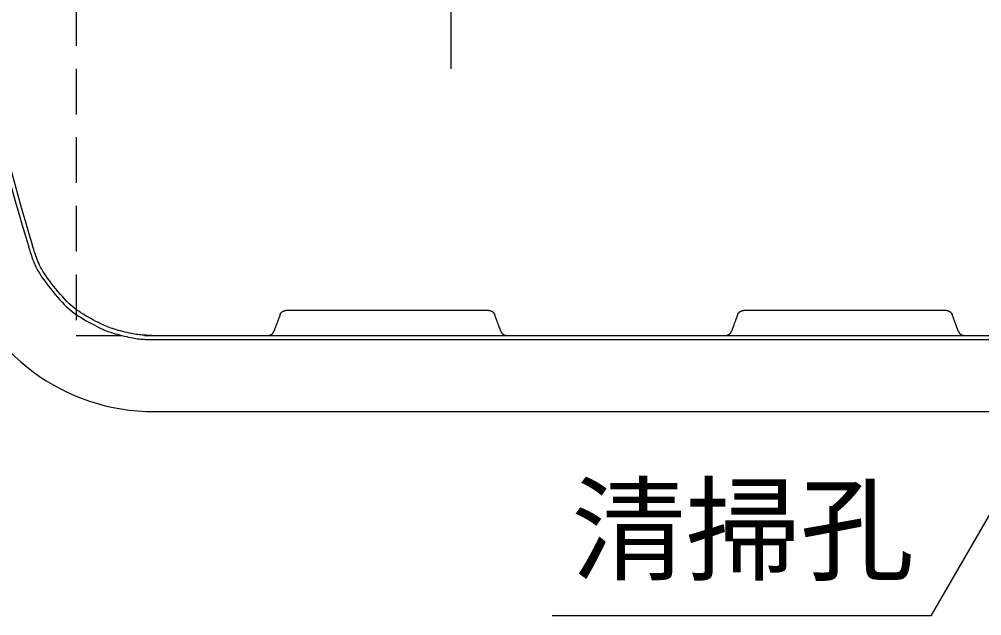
# Model space of a CAD drawing. Units: millimetres, scale not verified. Extents: x -8910 to 8910, y -6308 to 6308.
# Drawn here: x -6413 to -5655, y 68 to 537 of the extents above; entities that cross this region are included whole.
import ezdxf
from ezdxf.enums import TextEntityAlignment as Align

# ---------------------------------------------------------------- set-up
doc = ezdxf.new("R2010")
doc.units = ezdxf.units.MM
doc.header["$LTSCALE"] = 30
doc.linetypes.add('CHAIN1', pattern=[8, 5, -1, 1, -1])
doc.linetypes.add('DASHED1', pattern=[1.8, 1.2, -0.6])
doc.layers.add('0-1_空気管', color=3, linetype='Continuous', lineweight=25)
doc.layers.add('0-2_機器', color=2, linetype='Continuous', lineweight=25)
doc.styles.add('ＭＳ ゴシック', font='')
doc.styles.get('ＭＳ ゴシック').set_extended_font_data('MS Gothic')

msp = doc.modelspace()

# ---------------------------------------------------------------- linework, layer by layer
at = {"layer": '0-1_空気管', "linetype": 'CHAIN1'}
msp.add_line((-6073.09, 1098.44), (-6073.09, 498.44), dxfattribs=at)
at = {"layer": '0-1_空気管'}
for p, q in [((-5382.67, 609.39), (-5695.4, 67.71)), ((-6043.16, 308.05), (-6203, 308.05)), ((-5683.16, 308.05), (-5843, 308.05)), ((-6308.76, 288.44), (-5481.81, 288.44)), ((-6306.71, 228.44), (-3659.47, 228.44)), ((-5695.4, 67.71), (-5993.49, 67.71))]:
    msp.add_line(p, q, dxfattribs=at)
for points in [[(-6405.36, 358.11), (-6404.7, 355.96), (-6404.42, 355.06), (-6404.09, 353.99), (-6403.7, 352.77), (-6403.25, 351.43), (-6402.76, 350), (-6402.22, 348.5), (-6401.63, 346.96), (-6401.01, 345.41), (-6400.34, 343.86), (-6399.62, 342.31), (-6398.82, 340.74), (-6397.94, 339.12), (-6396.96, 337.44), (-6395.86, 335.68), (-6394.63, 333.82), (-6393.24, 331.84), (-6391.7, 329.73), (-6390.03, 327.53), (-6388.25, 325.27), (-6386.42, 322.99), (-6384.55, 320.75), (-6382.68, 318.57), (-6380.85, 316.5), (-6379.08, 314.57), (-6377.41, 312.83), (-6375.81, 311.24), (-6374.26, 309.8), (-6372.71, 308.46), (-6371.15, 307.2), (-6369.54, 306), (-6367.86, 304.82), (-6366.06, 303.64), (-6364.14, 302.44), (-6362.12, 301.23), (-6360.04, 300.03), (-6357.94, 298.85), (-6355.86, 297.72), (-6353.84, 296.65)], [(-6364.22, 306.27), (-6365.96, 307.42), (-6367.59, 308.56), (-6369.15, 309.72), (-6370.67, 310.94), (-6372.16, 312.24), (-6373.67, 313.64), (-6375.22, 315.18), (-6376.84, 316.87), (-6378.54, 318.73), (-6380.32, 320.74), (-6382.13, 322.85), (-6383.94, 325.03), (-6385.72, 327.23), (-6387.44, 329.42), (-6389.06, 331.56), (-6390.56, 333.6), (-6391.9, 335.52), (-6393.1, 337.32), (-6394.16, 339.02), (-6395.11, 340.65), (-6395.96, 342.22), (-6396.73, 343.75), (-6397.43, 345.25), (-6398.08, 346.75), (-6398.69, 348.25), (-6399.26, 349.74), (-6399.78, 351.2), (-6400.26, 352.59), (-6400.69, 353.88), (-6401.07, 355.06), (-6401.39, 356.11), (-6402.29, 359.05)], [(-6308.76, 288.44), (-6309.45, 288.44), (-6310.24, 288.45), (-6311.1, 288.46), (-6312.03, 288.48), (-6313.01, 288.51), (-6314.02, 288.55), (-6315.05, 288.61), (-6316.08, 288.68), (-6317.12, 288.77), (-6318.2, 288.89), (-6319.32, 289.03), (-6320.5, 289.21), (-6321.76, 289.42), (-6323.11, 289.67), (-6324.56, 289.96), (-6326.13, 290.3), (-6327.78, 290.68), (-6329.5, 291.08), (-6331.24, 291.52), (-6332.98, 291.96), (-6334.69, 292.42), (-6336.32, 292.87), (-6337.87, 293.32), (-6339.29, 293.75), (-6340.62, 294.19), (-6341.9, 294.63), (-6343.16, 295.11), (-6344.44, 295.64), (-6345.78, 296.23), (-6347.21, 296.9), (-6348.78, 297.67), (-6350.51, 298.54), (-6352.38, 299.5), (-6354.34, 300.54), (-6356.35, 301.63), (-6358.38, 302.77), (-6360.4, 303.94), (-6362.36, 305.11), (-6364.22, 306.27)], [(-6207.5, 304.79), (-6207.64, 304.42), (-6207.69, 304.27), (-6207.76, 304.09), (-6207.84, 303.88), (-6207.92, 303.65), (-6208.01, 303.41), (-6208.11, 303.15), (-6208.21, 302.88), (-6208.41, 302.33), (-6208.52, 302.06), (-6208.62, 301.77), (-6208.73, 301.47), (-6208.85, 301.15), (-6208.97, 300.82), (-6209.11, 300.46), (-6209.26, 300.06), (-6209.41, 299.64), (-6209.58, 299.19), (-6209.75, 298.72), (-6209.93, 298.24), (-6210.11, 297.77), (-6210.28, 297.3), (-6210.45, 296.85), (-6210.6, 296.43), (-6210.75, 296.04), (-6210.89, 295.67), (-6211.01, 295.33), (-6211.13, 295.02), (-6211.24, 294.72), (-6211.34, 294.43), (-6211.55, 293.88), (-6211.65, 293.61), (-6211.75, 293.35), (-6211.85, 293.08), (-6211.94, 292.84), (-6212.02, 292.61), (-6212.1, 292.4), (-6212.17, 292.22), (-6212.36, 291.7)], [(-6207.5, 304.79), (-6207.46, 304.89), (-6207.45, 304.93), (-6207.43, 304.99), (-6207.41, 305.04), (-6207.38, 305.11), (-6207.35, 305.17), (-6207.32, 305.25), (-6207.26, 305.39), (-6207.22, 305.47), (-6207.18, 305.54), (-6207.14, 305.61), (-6207.09, 305.69), (-6207.04, 305.77), (-6206.98, 305.85), (-6206.91, 305.94), (-6206.84, 306.03), (-6206.76, 306.13), (-6206.67, 306.23), (-6206.58, 306.33), (-6206.39, 306.54), (-6206.29, 306.64), (-6206.2, 306.74), (-6206.1, 306.82), (-6206.02, 306.91), (-6205.94, 306.98), (-6205.86, 307.04), (-6205.78, 307.1), (-6205.7, 307.16), (-6205.62, 307.21), (-6205.54, 307.27), (-6205.45, 307.31), (-6205.36, 307.37), (-6205.26, 307.42), (-6205.16, 307.47), (-6205.06, 307.52), (-6204.96, 307.56), (-6204.86, 307.61), (-6204.77, 307.65), (-6204.69, 307.69)], [(-6204.69, 307.69), (-6204.62, 307.72), (-6204.55, 307.75), (-6204.49, 307.77), (-6204.43, 307.79), (-6204.31, 307.83), (-6204.25, 307.84), (-6204.19, 307.86), (-6204.12, 307.88), (-6204.05, 307.9), (-6203.97, 307.91), (-6203.9, 307.93), (-6203.82, 307.95), (-6203.74, 307.96), (-6203.67, 307.98), (-6203.6, 307.99), (-6203.53, 308), (-6203.42, 308.02), (-6203.32, 308.03), (-6203.27, 308.04), (-6203.22, 308.04), (-6203.18, 308.05), (-6203.13, 308.05), (-6203.09, 308.05), (-6203.04, 308.05), (-6203, 308.05)], [(-6043.16, 308.05), (-6043.1, 308.05), (-6043.03, 308.05), (-6042.96, 308.05), (-6042.88, 308.04), (-6042.8, 308.04), (-6042.72, 308.03), (-6042.64, 308.02), (-6042.56, 308.01), (-6042.47, 307.99), (-6042.38, 307.98), (-6042.29, 307.96), (-6042.2, 307.93), (-6042.09, 307.9), (-6041.98, 307.86), (-6041.86, 307.82), (-6041.74, 307.78), (-6041.61, 307.72), (-6041.48, 307.67), (-6041.34, 307.62), (-6041.22, 307.56), (-6041.09, 307.51), (-6040.98, 307.45), (-6040.88, 307.4), (-6040.78, 307.35), (-6040.69, 307.3), (-6040.61, 307.24), (-6040.53, 307.19), (-6040.45, 307.13), (-6040.37, 307.07), (-6040.29, 307.01), (-6040.13, 306.87), (-6040.05, 306.79), (-6039.97, 306.71), (-6039.89, 306.64), (-6039.74, 306.49), (-6039.68, 306.43), (-6039.63, 306.37), (-6039.58, 306.31), (-6039.53, 306.26)], [(-6039.53, 306.26), (-6039.45, 306.17), (-6039.42, 306.12), (-6039.38, 306.07), (-6039.34, 306.01), (-6039.3, 305.96), (-6039.22, 305.83), (-6039.17, 305.76), (-6039.09, 305.63), (-6039.05, 305.57), (-6039.01, 305.5), (-6038.98, 305.45), (-6038.95, 305.4), (-6038.92, 305.35), (-6038.9, 305.3), (-6038.87, 305.26), (-6038.83, 305.17), (-6038.8, 305.09), (-6038.78, 305.05), (-6038.76, 305), (-6038.75, 304.97), (-6038.74, 304.93), (-6038.72, 304.9), (-6038.71, 304.87), (-6038.68, 304.79)], [(-6033.83, 291.7), (-6033.96, 292.07), (-6034.02, 292.22), (-6034.08, 292.4), (-6034.16, 292.61), (-6034.25, 292.84), (-6034.34, 293.08), (-6034.43, 293.35), (-6034.53, 293.61), (-6034.64, 293.89), (-6034.73, 294.16), (-6034.84, 294.43), (-6034.94, 294.72), (-6035.06, 295.02), (-6035.17, 295.34), (-6035.3, 295.67), (-6035.43, 296.04), (-6035.58, 296.43), (-6035.74, 296.85), (-6035.9, 297.3), (-6036.08, 297.77), (-6036.25, 298.25), (-6036.43, 298.72), (-6036.6, 299.19), (-6036.77, 299.64), (-6036.93, 300.06), (-6037.07, 300.46), (-6037.21, 300.82), (-6037.33, 301.16), (-6037.45, 301.47), (-6037.56, 301.77), (-6037.67, 302.06), (-6037.77, 302.33), (-6037.97, 302.88), (-6038.07, 303.15), (-6038.26, 303.65), (-6038.35, 303.88), (-6038.42, 304.09), (-6038.49, 304.27), (-6038.68, 304.79)], [(-5847.5, 304.79), (-5847.64, 304.42), (-5847.69, 304.27), (-5847.76, 304.09), (-5847.84, 303.88), (-5847.92, 303.65), (-5848.01, 303.41), (-5848.11, 303.15), (-5848.21, 302.88), (-5848.41, 302.33), (-5848.52, 302.06), (-5848.62, 301.77), (-5848.73, 301.47), (-5848.85, 301.15), (-5848.97, 300.82), (-5849.11, 300.46), (-5849.26, 300.06), (-5849.41, 299.64), (-5849.58, 299.19), (-5849.75, 298.72), (-5849.93, 298.24), (-5850.11, 297.77), (-5850.28, 297.3), (-5850.45, 296.85), (-5850.6, 296.43), (-5850.75, 296.04), (-5850.89, 295.67), (-5851.01, 295.33), (-5851.13, 295.02), (-5851.24, 294.72), (-5851.34, 294.43), (-5851.55, 293.88), (-5851.65, 293.61), (-5851.75, 293.35), (-5851.85, 293.08), (-5851.94, 292.84), (-5852.02, 292.61), (-5852.1, 292.4), (-5852.17, 292.22), (-5852.36, 291.7)], [(-5847.5, 304.79), (-5847.46, 304.89), (-5847.45, 304.93), (-5847.43, 304.99), (-5847.41, 305.04), (-5847.38, 305.11), (-5847.35, 305.17), (-5847.32, 305.25), (-5847.26, 305.39), (-5847.22, 305.47), (-5847.18, 305.54), (-5847.14, 305.61), (-5847.09, 305.69), (-5847.04, 305.77), (-5846.98, 305.85), (-5846.91, 305.94), (-5846.84, 306.03), (-5846.76, 306.13), (-5846.67, 306.23), (-5846.58, 306.33), (-5846.39, 306.54), (-5846.29, 306.64), (-5846.2, 306.74), (-5846.1, 306.82), (-5846.02, 306.91), (-5845.94, 306.98), (-5845.86, 307.04), (-5845.78, 307.1), (-5845.7, 307.16), (-5845.62, 307.21), (-5845.54, 307.27), (-5845.45, 307.31), (-5845.36, 307.37), (-5845.26, 307.42), (-5845.16, 307.47), (-5845.06, 307.52), (-5844.96, 307.56), (-5844.86, 307.61), (-5844.77, 307.65), (-5844.69, 307.69)], [(-5844.69, 307.69), (-5844.62, 307.72), (-5844.55, 307.75), (-5844.49, 307.77), (-5844.43, 307.79), (-5844.31, 307.83), (-5844.25, 307.84), (-5844.19, 307.86), (-5844.12, 307.88), (-5844.05, 307.9), (-5843.97, 307.91), (-5843.9, 307.93), (-5843.82, 307.95), (-5843.74, 307.96), (-5843.67, 307.98), (-5843.6, 307.99), (-5843.53, 308), (-5843.42, 308.02), (-5843.32, 308.03), (-5843.27, 308.04), (-5843.22, 308.04), (-5843.18, 308.05), (-5843.13, 308.05), (-5843.09, 308.05), (-5843.04, 308.05), (-5843, 308.05)], [(-5683.16, 308.05), (-5683.1, 308.05), (-5683.03, 308.05), (-5682.96, 308.05), (-5682.88, 308.04), (-5682.8, 308.04), (-5682.72, 308.03), (-5682.64, 308.02), (-5682.56, 308.01), (-5682.47, 307.99), (-5682.38, 307.98), (-5682.29, 307.96), (-5682.2, 307.93), (-5682.09, 307.9), (-5681.98, 307.86), (-5681.86, 307.82), (-5681.74, 307.78), (-5681.61, 307.72), (-5681.48, 307.67), (-5681.34, 307.62), (-5681.22, 307.56), (-5681.09, 307.51), (-5680.98, 307.45), (-5680.88, 307.4), (-5680.78, 307.35), (-5680.69, 307.3), (-5680.61, 307.24), (-5680.53, 307.19), (-5680.45, 307.13), (-5680.37, 307.07), (-5680.29, 307.01), (-5680.13, 306.87), (-5680.05, 306.79), (-5679.97, 306.71), (-5679.89, 306.64), (-5679.74, 306.49), (-5679.68, 306.43), (-5679.63, 306.37), (-5679.58, 306.31), (-5679.53, 306.26)], [(-5679.53, 306.26), (-5679.45, 306.17), (-5679.42, 306.12), (-5679.38, 306.07), (-5679.34, 306.01), (-5679.3, 305.96), (-5679.22, 305.83), (-5679.17, 305.76), (-5679.09, 305.63), (-5679.05, 305.57), (-5679.01, 305.5), (-5678.98, 305.45), (-5678.95, 305.4), (-5678.92, 305.35), (-5678.9, 305.3), (-5678.87, 305.26), (-5678.83, 305.17), (-5678.8, 305.09), (-5678.78, 305.05), (-5678.76, 305), (-5678.75, 304.97), (-5678.74, 304.93), (-5678.72, 304.9), (-5678.71, 304.87), (-5678.68, 304.79)], [(-5673.83, 291.7), (-5673.96, 292.07), (-5674.02, 292.22), (-5674.08, 292.4), (-5674.16, 292.61), (-5674.25, 292.84), (-5674.34, 293.08), (-5674.43, 293.35), (-5674.53, 293.61), (-5674.64, 293.89), (-5674.73, 294.16), (-5674.84, 294.43), (-5674.94, 294.72), (-5675.06, 295.02), (-5675.17, 295.34), (-5675.3, 295.67), (-5675.43, 296.04), (-5675.58, 296.43), (-5675.74, 296.85), (-5675.9, 297.3), (-5676.08, 297.77), (-5676.25, 298.25), (-5676.43, 298.72), (-5676.6, 299.19), (-5676.77, 299.64), (-5676.93, 300.06), (-5677.07, 300.46), (-5677.21, 300.82), (-5677.33, 301.16), (-5677.45, 301.47), (-5677.56, 301.77), (-5677.67, 302.06), (-5677.77, 302.33), (-5677.97, 302.88), (-5678.07, 303.15), (-5678.26, 303.65), (-5678.35, 303.88), (-5678.42, 304.09), (-5678.49, 304.27), (-5678.68, 304.79)], [(-6353.84, 296.65), (-6351.92, 295.65), (-6350.13, 294.76), (-6348.51, 293.97), (-6347.03, 293.28), (-6345.65, 292.67), (-6344.33, 292.12), (-6343.02, 291.63), (-6341.71, 291.16), (-6340.33, 290.72), (-6338.87, 290.27), (-6337.28, 289.81), (-6335.59, 289.34), (-6333.83, 288.87), (-6332.03, 288.41), (-6330.23, 287.96), (-6328.46, 287.54), (-6326.75, 287.15), (-6325.13, 286.81), (-6323.63, 286.5), (-6322.24, 286.24), (-6320.95, 286.03), (-6319.73, 285.85), (-6318.57, 285.7), (-6317.46, 285.58), (-6316.38, 285.49), (-6315.32, 285.41), (-6314.26, 285.35), (-6313.22, 285.31), (-6312.21, 285.28), (-6311.25, 285.26), (-6310.35, 285.25), (-6309.54, 285.24), (-6308.83, 285.24)], [(-6216.77, 288.44), (-6216.71, 288.44), (-6216.63, 288.45), (-6216.56, 288.45), (-6216.48, 288.46), (-6216.4, 288.46), (-6216.32, 288.47), (-6216.23, 288.48), (-6216.15, 288.5), (-6216.06, 288.52), (-6215.97, 288.54), (-6215.87, 288.56), (-6215.77, 288.59), (-6215.66, 288.63), (-6215.54, 288.67), (-6215.41, 288.72), (-6215.28, 288.77), (-6215.15, 288.82), (-6215.02, 288.87), (-6214.89, 288.93), (-6214.77, 288.98), (-6214.66, 289.04), (-6214.55, 289.09), (-6214.46, 289.14), (-6214.37, 289.19), (-6214.28, 289.25), (-6214.2, 289.3), (-6214.13, 289.36), (-6214.05, 289.42), (-6213.97, 289.48), (-6213.89, 289.55), (-6213.81, 289.63), (-6213.73, 289.7), (-6213.65, 289.78), (-6213.57, 289.85), (-6213.49, 289.93), (-6213.42, 290), (-6213.36, 290.07), (-6213.3, 290.12), (-6213.25, 290.18)], [(-6213.25, 290.18), (-6213.21, 290.23), (-6213.13, 290.32), (-6213.06, 290.42), (-6213.02, 290.47), (-6212.98, 290.53), (-6212.93, 290.6), (-6212.89, 290.66), (-6212.85, 290.73), (-6212.81, 290.8), (-6212.76, 290.86), (-6212.72, 290.92), (-6212.69, 290.98), (-6212.66, 291.04), (-6212.63, 291.1), (-6212.6, 291.14), (-6212.57, 291.19), (-6212.55, 291.24), (-6212.53, 291.28), (-6212.51, 291.32), (-6212.49, 291.36), (-6212.48, 291.4), (-6212.46, 291.45), (-6212.44, 291.49), (-6212.42, 291.52), (-6212.41, 291.56), (-6212.4, 291.59), (-6212.39, 291.62), (-6212.36, 291.7)], [(-6033.83, 291.7), (-6033.79, 291.6), (-6033.77, 291.56), (-6033.75, 291.51), (-6033.73, 291.45), (-6033.71, 291.39), (-6033.68, 291.32), (-6033.65, 291.25), (-6033.61, 291.17), (-6033.58, 291.1), (-6033.5, 290.95), (-6033.46, 290.88), (-6033.41, 290.8), (-6033.36, 290.72), (-6033.3, 290.64), (-6033.24, 290.56), (-6033.16, 290.46), (-6033.08, 290.37), (-6032.99, 290.26), (-6032.9, 290.16), (-6032.81, 290.05), (-6032.71, 289.95), (-6032.61, 289.85), (-6032.52, 289.75), (-6032.43, 289.67), (-6032.34, 289.59), (-6032.26, 289.51), (-6032.18, 289.45), (-6032.1, 289.39), (-6032.03, 289.33), (-6031.94, 289.28), (-6031.86, 289.23), (-6031.77, 289.18), (-6031.68, 289.12), (-6031.48, 289.02), (-6031.28, 288.93), (-6031.19, 288.88), (-6031.1, 288.84), (-6031.01, 288.81), (-6030.94, 288.77)], [(-6030.94, 288.77), (-6030.87, 288.75), (-6030.81, 288.72), (-6030.75, 288.7), (-6030.64, 288.67), (-6030.58, 288.65), (-6030.51, 288.63), (-6030.44, 288.61), (-6030.37, 288.6), (-6030.29, 288.58), (-6030.22, 288.56), (-6030.14, 288.54), (-6030.06, 288.53), (-6029.99, 288.51), (-6029.92, 288.5), (-6029.86, 288.49), (-6029.8, 288.48), (-6029.74, 288.47), (-6029.69, 288.46), (-6029.59, 288.45), (-6029.46, 288.44), (-6029.41, 288.44), (-6029.37, 288.44)], [(-5856.77, 288.44), (-5856.71, 288.44), (-5856.63, 288.45), (-5856.56, 288.45), (-5856.48, 288.46), (-5856.4, 288.46), (-5856.32, 288.47), (-5856.23, 288.48), (-5856.15, 288.5), (-5856.06, 288.52), (-5855.97, 288.54), (-5855.87, 288.56), (-5855.77, 288.59), (-5855.66, 288.63), (-5855.54, 288.67), (-5855.41, 288.72), (-5855.28, 288.77), (-5855.15, 288.82), (-5855.02, 288.87), (-5854.89, 288.93), (-5854.77, 288.98), (-5854.66, 289.04), (-5854.55, 289.09), (-5854.46, 289.14), (-5854.37, 289.19), (-5854.28, 289.25), (-5854.2, 289.3), (-5854.13, 289.36), (-5854.05, 289.42), (-5853.97, 289.48), (-5853.89, 289.55), (-5853.81, 289.63), (-5853.73, 289.7), (-5853.65, 289.78), (-5853.57, 289.85), (-5853.49, 289.93), (-5853.42, 290), (-5853.36, 290.07), (-5853.3, 290.12), (-5853.25, 290.18)], [(-5853.25, 290.18), (-5853.21, 290.23), (-5853.13, 290.32), (-5853.06, 290.42), (-5853.02, 290.47), (-5852.98, 290.53), (-5852.93, 290.6), (-5852.89, 290.66), (-5852.85, 290.73), (-5852.81, 290.8), (-5852.76, 290.86), (-5852.72, 290.92), (-5852.69, 290.98), (-5852.66, 291.04), (-5852.63, 291.1), (-5852.6, 291.14), (-5852.57, 291.19), (-5852.55, 291.24), (-5852.53, 291.28), (-5852.51, 291.32), (-5852.49, 291.36), (-5852.48, 291.4), (-5852.46, 291.45), (-5852.44, 291.49), (-5852.42, 291.52), (-5852.41, 291.56), (-5852.4, 291.59), (-5852.39, 291.62), (-5852.36, 291.7)], [(-5673.83, 291.7), (-5673.79, 291.6), (-5673.77, 291.56), (-5673.75, 291.51), (-5673.73, 291.45), (-5673.71, 291.39), (-5673.68, 291.32), (-5673.65, 291.25), (-5673.61, 291.17), (-5673.58, 291.1), (-5673.5, 290.95), (-5673.46, 290.88), (-5673.41, 290.8), (-5673.36, 290.72), (-5673.3, 290.64), (-5673.24, 290.56), (-5673.16, 290.46), (-5673.08, 290.37), (-5672.99, 290.26), (-5672.9, 290.16), (-5672.81, 290.05), (-5672.71, 289.95), (-5672.61, 289.85), (-5672.52, 289.75), (-5672.43, 289.67), (-5672.34, 289.59), (-5672.26, 289.51), (-5672.18, 289.45), (-5672.1, 289.39), (-5672.03, 289.33), (-5671.94, 289.28), (-5671.86, 289.23), (-5671.77, 289.18), (-5671.68, 289.12), (-5671.48, 289.02), (-5671.28, 288.93), (-5671.19, 288.88), (-5671.1, 288.84), (-5671.01, 288.81), (-5670.94, 288.77)], [(-5670.94, 288.77), (-5670.87, 288.75), (-5670.81, 288.72), (-5670.75, 288.7), (-5670.64, 288.67), (-5670.58, 288.65), (-5670.51, 288.63), (-5670.44, 288.61), (-5670.37, 288.6), (-5670.29, 288.58), (-5670.22, 288.56), (-5670.14, 288.54), (-5670.06, 288.53), (-5669.99, 288.51), (-5669.92, 288.5), (-5669.86, 288.49), (-5669.8, 288.48), (-5669.74, 288.47), (-5669.69, 288.46), (-5669.59, 288.45), (-5669.46, 288.44), (-5669.41, 288.44), (-5669.37, 288.44)], [(-6308.83, 285.24), (-5481.68, 285.24)]]:
    msp.add_lwpolyline(points, dxfattribs=at)
for centre, radius, start, end in [((-4968.09, 798.44), 1503.2, 186.16396, 197.03296), ((-4968.09, 798.44), 1500, 186.16396, 197.03296), ((-6306.71, 388.44), 160, 197.02908, 270)]:
    msp.add_arc(centre, radius, start, end, dxfattribs=at)
at = {"layer": '0-2_機器', "linetype": 'DASHED1'}
for p, q in [((-6368.11, 1308.44), (-6368.11, 288.44)), ((-6368.11, 288.44), (-3598.07, 288.44))]:
    msp.add_line(p, q, dxfattribs=at)

# ---------------------------------------------------------------- texts
at = {"layer": '0-1_空気管', "color": 4, "style": 'ＭＳ ゴシック'}
msp.add_text('清掃孔', height=65.98, dxfattribs=at).set_placement((-5978.49, 82.71), align=Align.BOTTOM_LEFT)

doc.saveas('drawing.dxf')
